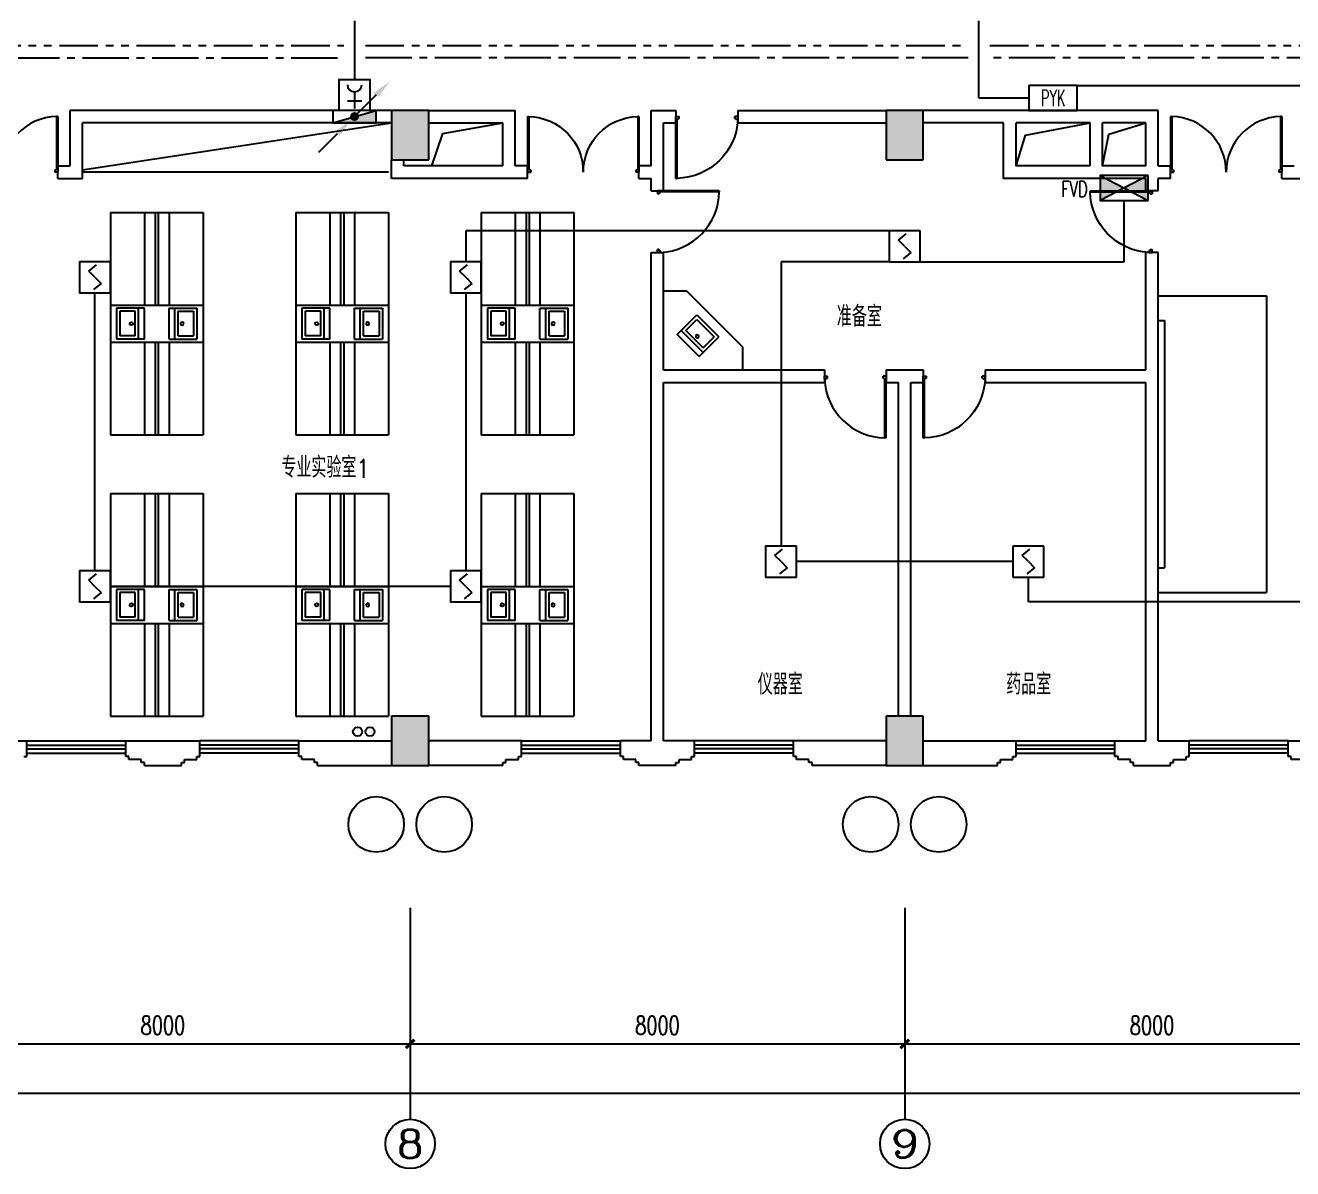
# Model space of a CAD drawing. Extents: x 190999 to 918899, y -200814 to 215286.
# Drawn here: x 341487 to 361987, y 30967 to 49461 of the extents above; entities that cross this region are included whole.
import ezdxf
from ezdxf.enums import TextEntityAlignment as Align

# ---------------------------------------------------------------- set-up
doc = ezdxf.new("R2010")
doc.units = 0
doc.header["$LTSCALE"] = 1000
doc.header["$MEASUREMENT"] = 0
doc.linetypes.add('CENTER2', pattern=[1.125, 0.75, -0.125, 0.125, -0.125])
doc.linetypes.add('PHANTOM2', pattern=[1.25, 0.625, -0.125, 0.125, -0.125, 0.125, -0.125])
doc.layers.get('Defpoints').update_dxf_attribs({"color": 1})
for name, color, linetype in [('00-EQUIP', 3, 'Continuous'), ('00-LWIRE', 4, 'Continuous'), ('00-WIRE-4', 6, 'Continuous'), ('A-墙线', 2, 'Continuous'), ('A-外包装修', 250, 'Continuous'), ('A-外窗', 145, 'Continuous'), ('A-家具', 250, 'Continuous'), ('A-门', 167, 'Continuous'), ('AXIS', 3, 'Continuous'), ('AXIS_TEXT', 7, 'Continuous'), ('COLUMN', 2, 'Continuous'), ('EQUIP_消火栓', 1, 'Continuous'), ('PUB_HATCH', 250, 'Continuous'), ('房间名称', 7, 'Continuous'), ('暖通-风-说明', 3, 'Continuous'), ('洞口线', 165, 'Continuous'), ('雨水管', 151, 'Continuous')]:
    doc.layers.add(name, color=color, linetype=linetype)
doc.styles.add('_COMPLEX', font='COMPLEX.shx', dxfattribs={"width": 0.5})
doc.styles.add('_TCH_AXIS', font='COMPLEX', dxfattribs={"bigfont": 'GBCBIG'})
doc.styles.add('_TCH_DIM', font='SIMPLEX', dxfattribs={"bigfont": 'GBCBIG'})
doc.styles.add('COMPLEX', font='COMPLEX')
doc.styles.add('DIM_FONT', font='SIMPLEX', dxfattribs={"width": 0.7, "bigfont": 'GBCBIG'})
doc.styles.add('HZ-ZGBZ', font='romanc.shx', dxfattribs={"width": 0.65})
doc.styles.get("Standard").update_dxf_attribs({"font": 'simhei.ttf'})
doc.styles.add('XXK', font='romans.shx', dxfattribs={"width": 0.75, "bigfont": 'hzf.shx'})
doc.styles.add('zz-1', font='arial.ttf', dxfattribs={"width": 0.8})
doc.linetypes.add('4INE', pattern='A,1,-0.15,["4",XXK,S=0.3,R=0,X=-0.1,Y=-0.1],-0.25', length=1.4)
doc.dimstyles.new('DIMN', dxfattribs={"dimtxt": 300, "dimasz": 100, "dimexe": 250, "dimexo": 300, "dimgap": 150, "dimtad": 1, "dimdec": 0, "dimzin": 0, "dimdsep": 46, "dimtxsty": 'DIM_FONT', "dimblk": 'ARCHTICK', "dimcen": 0.09, "dimclrt": 7, "dimazin": 2, "dimtfac": 1, "dimtdec": 0, "dimtix": 1, "dimtmove": 2, "dimatfit": 3, "dimfxl": 0, "dimtolj": 1, "dimtzin": 0, "dimarcsym": 0})

# ---------------------------------------------------------------- blocks, each defined once
blk = doc.blocks.new('m1000')
at = {"layer": 'A-墙线'}
for p, q in [((0, 0), (0, 200)), ((1000, 0), (1000, 200))]:
    blk.add_line(p, q, dxfattribs=at)
at = {"layer": 'A-门'}
for p, q in [((0, 1100), (0, 100)), ((0, 1100), (20, 1100)), ((20, 1100), (20, 150)), ((0, 150), (30, 150)), ((0, 100), (50, 100)), ((30, 150), (30, 130)), ((30, 130), (50, 130)), ((50, 130), (50, 100)), ((950, 130), (950, 100)), ((970, 130), (950, 130)), ((1000, 100), (950, 100)), ((970, 150), (970, 130)), ((1000, 150), (970, 150)), ((1000, 150), (1000, 100))]:
    blk.add_line(p, q, dxfattribs=at)
blk.add_arc((0, 100), 1000, 2.866, 88.854, dxfattribs=at)
blk = doc.blocks.new('m1800')
at = {"layer": 'A-墙线'}
for p, q in [((-900, -100), (-900, 100)), ((900, -100), (900, 100))]:
    blk.add_line(p, q, dxfattribs=at)
at = {"layer": 'A-门'}
for p, q in [((-900, 900), (-900, 0)), ((-900, 900), (-880, 900)), ((-880, 900), (-880, 50)), ((880, 900), (880, 50)), ((900, 900), (880, 900)), ((900, 900), (900, 0)), ((-900, 50), (-870, 50)), ((-900, 0), (-850, 0)), ((-870, 50), (-870, 30)), ((-870, 30), (-850, 30)), ((-850, 30), (-850, 0)), ((850, 30), (850, 0)), ((870, 30), (850, 30)), ((900, 0), (850, 0)), ((870, 50), (870, 30)), ((900, 50), (870, 50))]:
    blk.add_line(p, q, dxfattribs=at)
for centre, start, end in [((-900, 0), 0, 88.7267), ((900, 0), 91.2733, 180)]:
    blk.add_arc(centre, 900, start, end, dxfattribs=at)
blk = doc.blocks.new('$TwtSys$00000434')
for p, q in [((-0.5, 0.5), (-0.5, -0.5)), ((-0.5, -0.5), (0.5, 0.5)), ((0.5, 0.5), (-0.5, 0.5)), ((0.5, -0.5), (0.5, 0.5)), ((-0.5, -0.5), (0.5, -0.5))]:
    blk.add_line(p, q)
blk.add_solid([(0.5, -0.5), (0.5, 0.5), (-0.5, -0.5)])
blk = doc.blocks.new('_ArchTick')
at = {"const_width": 0.5}
blk.add_lwpolyline([(-0.7, -0.7), (0.7, 0.7)], dxfattribs=at)
blk = doc.blocks.new('*D1063')
at = {"layer": 'AXIS', "color": 0, "lineweight": -2}
for p, q in [((339712, 34386), (339712, 32736)), ((347712, 34386), (347712, 32736)), ((339712, 32986), (347712, 32986))]:
    blk.add_line(p, q, dxfattribs=at)
at = {"layer": 'Defpoints', "color": 0}
for p in [(339712, 34686), (347712, 34686), (347712, 32986)]:
    blk.add_point(p, dxfattribs=at)
at = {"layer": 'AXIS', "color": 0, "lineweight": -2, "xscale": 100, "yscale": 100, "zscale": 100, "rotation": 180}
blk.add_blockref('_ArchTick', (339712, 32986), dxfattribs=at)
at = {"layer": 'AXIS', "color": 0, "lineweight": -2, "xscale": 100, "yscale": 100, "zscale": 100}
blk.add_blockref('_ArchTick', (347712, 32986), dxfattribs=at)
at = {"layer": 'AXIS', "color": 7, "insert": (343712, 33286), "char_height": 300, "attachment_point": 5, "style": 'DIM_FONT'}
blk.add_mtext('\\A1;8000', dxfattribs=at)
blk = doc.blocks.new('*D1064')
at = {"layer": 'AXIS', "color": 0, "lineweight": -2}
for p, q in [((347712, 34386), (347712, 32736)), ((355712, 34386), (355712, 32736)), ((347712, 32986), (355712, 32986))]:
    blk.add_line(p, q, dxfattribs=at)
at = {"layer": 'Defpoints', "color": 0}
for p in [(347712, 34686), (355712, 34686), (355712, 32986)]:
    blk.add_point(p, dxfattribs=at)
at = {"layer": 'AXIS', "color": 0, "lineweight": -2, "xscale": 100, "yscale": 100, "zscale": 100, "rotation": 180}
blk.add_blockref('_ArchTick', (347712, 32986), dxfattribs=at)
at = {"layer": 'AXIS', "color": 0, "lineweight": -2, "xscale": 100, "yscale": 100, "zscale": 100}
blk.add_blockref('_ArchTick', (355712, 32986), dxfattribs=at)
at = {"layer": 'AXIS', "color": 7, "insert": (351712, 33286), "char_height": 300, "attachment_point": 5, "style": 'DIM_FONT'}
blk.add_mtext('\\A1;8000', dxfattribs=at)
blk = doc.blocks.new('*D1065')
at = {"layer": 'AXIS', "color": 0, "lineweight": -2}
for p, q in [((355712, 34386), (355712, 32736)), ((363712, 34386), (363712, 32736)), ((355712, 32986), (363712, 32986))]:
    blk.add_line(p, q, dxfattribs=at)
at = {"layer": 'Defpoints', "color": 0}
for p in [(355712, 34686), (363712, 34686), (363712, 32986)]:
    blk.add_point(p, dxfattribs=at)
at = {"layer": 'AXIS', "color": 0, "lineweight": -2, "xscale": 100, "yscale": 100, "zscale": 100, "rotation": 180}
blk.add_blockref('_ArchTick', (355712, 32986), dxfattribs=at)
at = {"layer": 'AXIS', "color": 0, "lineweight": -2, "xscale": 100, "yscale": 100, "zscale": 100}
blk.add_blockref('_ArchTick', (363712, 32986), dxfattribs=at)
at = {"layer": 'AXIS', "color": 7, "insert": (359712, 33286), "char_height": 300, "attachment_point": 5, "style": 'DIM_FONT'}
blk.add_mtext('\\A1;8000', dxfattribs=at)
blk = doc.blocks.new('*D1072')
at = {"layer": 'AXIS', "color": 0, "lineweight": -2}
for p, q in [((329412, 34386), (329412, 31936)), ((402712, 34386), (402712, 31936)), ((329412, 32186), (402712, 32186))]:
    blk.add_line(p, q, dxfattribs=at)
at = {"layer": 'Defpoints', "color": 0}
for p in [(329412, 34686), (402712, 34686), (402712, 32186)]:
    blk.add_point(p, dxfattribs=at)
at = {"layer": 'AXIS', "color": 0, "lineweight": -2, "xscale": 100, "yscale": 100, "zscale": 100, "rotation": 180}
blk.add_blockref('_ArchTick', (329412, 32186), dxfattribs=at)
at = {"layer": 'AXIS', "color": 0, "lineweight": -2, "xscale": 100, "yscale": 100, "zscale": 100}
blk.add_blockref('_ArchTick', (402712, 32186), dxfattribs=at)
at = {"layer": 'AXIS', "color": 7, "insert": (366062, 32486), "char_height": 300, "attachment_point": 5, "style": 'DIM_FONT'}
blk.add_mtext('\\A1;73300', dxfattribs=at)
blk = doc.blocks.new('_AXISO')
blk.add_circle((0, 0), 0.5)
at = {"layer": 'AXIS_TEXT', "style": 'COMPLEX', "width": 1.041667}
blk.add_attdef('A', text='', height=0.56, dxfattribs=at).set_placement((-0.25, -0.28), (0.25, -0.28), align=Align.FIT)
blk = doc.blocks.new('$plan$00001609')
at = {"linetype": 'Continuous'}
for p, q in [((0, -251), (0, 251)), ((0, 251), (450, 251)), ((93, -251), (93, 251)), ((450, 251), (450, -251)), ((146, -199), (146, 199)), ((146, 199), (397, 199)), ((397, 199), (397, -199)), ((146, -199), (397, -199)), ((0, -251), (450, -251))]:
    blk.add_line(p, q, dxfattribs=at)
blk.add_line((238, 2), (238, 0))
blk.add_arc((212, 0), 26, 4.716, 0, dxfattribs=at)
at = {"style": 'zz-1'}
for tag in ['YSIZE', 'XSIZE']:
    blk.add_attdef(tag, (0, 0), '', height=0.5, dxfattribs=at)
blk = doc.blocks.new('_LINKPT1')
at = {"color": 0}
blk.add_line((0, 0), (0, 0), dxfattribs=at)
blk = doc.blocks.new('3S1KCGW2')
for p, q in [((0.5, 0.5), (-0.5, 0.5)), ((-0.5, 0.5), (-0.5, -0.5)), ((0.5, -0.5), (0.5, 0.5)), ((-0.2, 0.2), (0.05, 0.4)), ((0, 0), (-0.2, 0.2)), ((0, 0), (0.2, -0.2)), ((0.2, -0.2), (-0.05, -0.4)), ((-0.5, -0.5), (0.5, -0.5))]:
    blk.add_line(p, q)
at = {"const_width": 0.04, "flags": 128}
blk.add_lwpolyline([(-0.5, -0.5), (-0.5, 0.5), (0.5, 0.5), (0.5, -0.5)], close=True, dxfattribs=at)
at = {"xscale": 0.002, "yscale": 0.002, "zscale": 0.002}
for p in [(0, 0.5), (-0.5, 0), (0.5, 0), (0, -0.5)]:
    blk.add_blockref('_LINKPT1', p, dxfattribs=at)
at = {"flags": 9}
blk.add_attdef('A', (0, 0), '', height=0.00002, dxfattribs=at)
blk = doc.blocks.new('J62IR8YJ')
for p, q in [((-0.5, 1), (0.5, 1)), ((-0.5, 0), (-0.5, 1)), ((0.5, 1), (0.5, 0)), ((0, 0.598), (0, 0.06)), ((0.5, 0), (-0.5, 0)), ((-0.231, 0.312), (0.231, 0.312))]:
    blk.add_line(p, q)
at = {"const_width": 0.04, "flags": 128}
blk.add_lwpolyline([(-0.5, 0), (-0.5, 1), (0.5, 1), (0.5, 0)], close=True, dxfattribs=at)
blk.add_arc((0, 0.829), 0.231, 180, 0)
at = {"xscale": 0.002, "yscale": 0.00200000000000955, "zscale": 0.002}
for p in [(0, 1), (-0.5, 0.5), (0.5, 0.5), (0, 0)]:
    blk.add_blockref('_LINKPT1', p, dxfattribs=at)
at = {"flags": 9}
blk.add_attdef('A', (0, 0), '', height=0.00002, dxfattribs=at)
blk = doc.blocks.new('6H2KALM6')
for p, q in [((-0.78, 0.4), (0.78, -0.4)), ((0.78, 0.4), (-0.78, -0.4)), ((0.78, 0.4), (-0.78, 0.4)), ((-0.78, 0.4), (-0.78, -0.4)), ((0.78, -0.4), (0.78, 0.4)), ((-0.78, -0.4), (0.78, -0.4))]:
    blk.add_line(p, q)
at = {"const_width": 0.04}
blk.add_lwpolyline([(-0.78, 0.4), (-0.78, -0.4), (0.78, -0.4), (0.78, 0.4)], close=True, dxfattribs=at)
for points in [[(-0.78, 0.4), (0, 0), (-0.78, -0.4)], [(0.78, 0.4), (0, 0), (0.78, -0.4)]]:
    blk.add_solid(points)
at = {"xscale": 0.002, "yscale": 0.002, "zscale": 0.002}
for p in [(-0.78, 0), (0, 0.4), (0.78, 0), (0, -0.4)]:
    blk.add_blockref('_LINKPT1', p, dxfattribs=at)
at = {"flags": 9}
blk.add_attdef('A', (0, 0), '', height=0.00002, dxfattribs=at)
blk = doc.blocks.new('6A2DRK5Q')
for p, q in [((0.78, 0.4), (-0.78, 0.4)), ((-0.78, 0.4), (-0.78, -0.4)), ((0.78, -0.4), (0.78, 0.4)), ((-0.78, -0.4), (0.78, -0.4))]:
    blk.add_line(p, q)
at = {"xscale": 0.002, "yscale": 0.002, "zscale": 0.002}
for p in [(-0.78, 0), (0, 0.4), (0.78, 0), (0, -0.4)]:
    blk.add_blockref('_LINKPT1', p, dxfattribs=at)
at = {"style": '_COMPLEX', "width": 0.6, "flags": 8}
blk.add_attdef('$TEXT$', text='', height=0.52, dxfattribs=at).set_placement((0, 0), align=Align.MIDDLE_CENTER)
at = {"flags": 9}
blk.add_attdef('A', (0, 0), '', height=0.00002, dxfattribs=at)
blk = doc.blocks.new('_WRLD1L')
for p, q in [((0.7, 0.7), (0, 0)), ((0.104, 0.104), (0.104, 0.104)), ((-0.104, -0.104), (-0.104, -0.104))]:
    blk.add_line(p, q)
at = {"const_width": 0.142}
blk.add_lwpolyline([(-0.071, 0, 1), (0.071, 0, 1)], format="xyb", close=True, dxfattribs=at)
blk.add_solid([(0.63, 0.77), (0.77, 0.63), (1.15, 1.15)])
at = {"width": 0.8, "flags": 9}
blk.add_attdef('A', (0, 0), '', height=0.00002, dxfattribs=at)
blk = doc.blocks.new('_WRLD10L')
for p, q in [((1.15, 1.15), (0.55, 0.55)), ((0.104, 0.104), (0.104, 0.104)), ((-0.104, -0.104), (-0.104, -0.104))]:
    blk.add_line(p, q)
at = {"const_width": 0.142}
blk.add_lwpolyline([(-0.071, 0, 1), (0.071, 0, 1)], format="xyb", close=True, dxfattribs=at)
blk.add_solid([(0.62, 0.48), (0.48, 0.62), (0.1, 0.1)])
at = {"width": 0.8, "flags": 9}
blk.add_attdef('A', (0, 0), '', height=0.00002, dxfattribs=at)

msp = doc.modelspace()

# ---------------------------------------------------------------- hatches: boundary and pattern name
at = {"layer": 'PUB_HATCH'}
for points in [[(348011.6, 47286.5), (348011.6, 48086.5), (347411.6, 48086.5), (347411.6, 47286.5)], [(356011.6, 47286.5), (356011.6, 48086.5), (355411.6, 48086.5), (355411.6, 47286.5)], [(348011.6, 37486.5), (348011.6, 38286.5), (347411.6, 38286.5), (347411.6, 37486.5)], [(356011.6, 37486.5), (356011.6, 38286.5), (355411.6, 38286.5), (355411.6, 37486.5)]]:
    msp.add_hatch(color=256, dxfattribs=at).paths.add_polyline_path(points)

# ---------------------------------------------------------------- linework, layer by layer
at = {"layer": '00-WIRE-4'}
for p, q in [((346811.6, 49536.5), (346811.6, 48586.5)), ((356911.6, 48286.5), (356911.6, 49536.5)), ((356911.6, 48286.5), (357721.6, 48286.5)), ((359261.6, 45636.5), (359261.6, 46630.6)), ((355461.6, 46136.5), (348611.6, 46136.5)), ((348611.6, 46136.5), (348611.6, 45636.5)), ((353711.6, 45636.5), (353711.6, 41036.5)), ((355461.6, 45636.5), (353711.6, 45636.5)), ((355961.6, 45636.5), (359261.6, 45636.5)), ((342611.6, 40636.5), (342611.6, 45136.5)), ((348611.6, 45136.5), (348611.6, 40636.5)), ((357461.6, 40786.5), (353961.6, 40786.5)), ((348361.6, 40386.5), (342861.6, 40386.5)), ((357711.6, 40136.5), (357711.6, 40536.5)), ((362510.4, 40136.5), (357711.6, 40136.5))]:
    msp.add_line(p, q, dxfattribs=at)
at = {"layer": '00-WIRE-4', "linetype": 'PHANTOM2'}
for p, q in [((334536.6, 49136.5), (346636.6, 49136.5)), ((346986.6, 49136.5), (356736.6, 49136.5)), ((357086.6, 49136.5), (368270, 49136.5))]:
    msp.add_line(p, q, dxfattribs=at)
at = {"layer": '00-WIRE-4', "linetype": 'CENTER2'}
for p, q in [((334536.6, 48936.5), (346636.6, 48936.5)), ((356736.6, 48936.5), (346986.6, 48936.5)), ((368270, 48936.5), (357086.6, 48936.5))]:
    msp.add_line(p, q, dxfattribs=at)
at = {"layer": '00-WIRE-4', "linetype": '4INE'}
msp.add_line((358501.6, 48486.5), (368270, 48486.5), dxfattribs=at)
at = {"layer": 'A-墙线'}
for p, q in [((347411.6, 48086.5), (342211.6, 48086.5)), ((342211.6, 47186.5), (342211.6, 48086.5)), ((348011.6, 48086.5), (349411.6, 48086.5)), ((349411.6, 47186.5), (349411.6, 48086.5)), ((351611.6, 47186.5), (351611.6, 48086.5)), ((351611.6, 48086.5), (352011.6, 48086.5)), ((353011.6, 48086.5), (355411.6, 48086.5)), ((359811.6, 48086.5), (356011.6, 48086.5)), ((359811.6, 47186.5), (359811.6, 48086.5)), ((347411.6, 47886.5), (342411.6, 47886.5)), ((342411.6, 46986.5), (342411.6, 47886.5)), ((348011.6, 47886.5), (349211.6, 47886.5)), ((349211.6, 47186.5), (349211.6, 47886.5)), ((351811.6, 46786.5), (351811.6, 47886.5)), ((351811.6, 47886.5), (352011.6, 47886.5)), ((353011.6, 47886.5), (355411.6, 47886.5)), ((357311.6, 47886.5), (356011.6, 47886.5)), ((358713, 47886.5), (357511.6, 47886.5)), ((359611.6, 47886.5), (358911.6, 47886.5)), ((359611.6, 47186.5), (359611.6, 47886.5)), ((342011.6, 47186.5), (342211.6, 47186.5)), ((347411.6, 46986.5), (347411.6, 47286.5)), ((347611.6, 47186.5), (347611.6, 47286.5)), ((349211.6, 47186.5), (347611.6, 47186.5)), ((349611.6, 47186.5), (349411.6, 47186.5)), ((351611.6, 47186.5), (351411.6, 47186.5)), ((359811.6, 47186.5), (360011.6, 47186.5)), ((361811.6, 47186.5), (362011.6, 47186.5)), ((342011.6, 46986.5), (342411.6, 46986.5)), ((349611.6, 46986.5), (347411.6, 46986.5)), ((351411.6, 46986.5), (351611.6, 46986.5)), ((351611.6, 46786.5), (351611.6, 46986.5)), ((359611.6, 46786.5), (359611.6, 46986.5)), ((359811.6, 46786.5), (359811.6, 46986.5)), ((360011.6, 46986.5), (359811.6, 46986.5)), ((361811.6, 46986.5), (364011.6, 46986.5)), ((351611.6, 37886.5), (351611.6, 45786.5)), ((351811.6, 43886.5), (351811.6, 45786.5)), ((359611.6, 43886.5), (359611.6, 45786.5)), ((359811.6, 37886.5), (359811.6, 45786.5)), ((351811.6, 43886.5), (354411.6, 43886.5)), ((355411.6, 43886.5), (356011.6, 43886.5)), ((357011.6, 43886.5), (359611.6, 43886.5)), ((351811.6, 37886.5), (351811.6, 43686.5)), ((351811.6, 43686.5), (354411.6, 43686.5)), ((355411.6, 43686.5), (355611.6, 43686.5)), ((355611.6, 38286.5), (355611.6, 43686.5)), ((355811.6, 43686.5), (356011.6, 43686.5)), ((355811.6, 38286.5), (355811.6, 43686.5)), ((357011.6, 43686.5), (359611.6, 43686.5)), ((359611.6, 37886.5), (359611.6, 43686.5)), ((340011.6, 37886.5), (341511.6, 37886.5)), ((341511.6, 37636.5), (341511.6, 37886.5)), ((343111.6, 37886.5), (344311.6, 37886.5)), ((343111.6, 37636.5), (343111.6, 37886.5)), ((344311.6, 37636.5), (344311.6, 37886.5)), ((345911.6, 37886.5), (347411.6, 37886.5)), ((345911.6, 37636.5), (345911.6, 37886.5)), ((349511.6, 37886.5), (348011.6, 37886.5)), ((349511.6, 37636.5), (349511.6, 37886.5)), ((351611.6, 37886.5), (351111.6, 37886.5)), ((351111.6, 37636.5), (351111.6, 37886.5)), ((352311.6, 37886.5), (351811.6, 37886.5)), ((352311.6, 37636.5), (352311.6, 37886.5)), ((355411.6, 37886.5), (353911.6, 37886.5)), ((353911.6, 37636.5), (353911.6, 37886.5)), ((356011.6, 37886.5), (357511.6, 37886.5)), ((357511.6, 37636.5), (357511.6, 37886.5)), ((359111.6, 37886.5), (359611.6, 37886.5)), ((359111.6, 37636.5), (359111.6, 37886.5)), ((359811.6, 37886.5), (360311.6, 37886.5)), ((360311.6, 37636.5), (360311.6, 37886.5)), ((361911.6, 37886.5), (363411.6, 37886.5)), ((361911.6, 37636.5), (361911.6, 37886.5)), ((341461.6, 37636.5), (341511.6, 37636.5)), ((343161.6, 37636.5), (343111.6, 37636.5)), ((343161.6, 37586.5), (343161.6, 37636.5)), ((343361.6, 37586.5), (343161.6, 37586.5)), ((343361.6, 37536.5), (343361.6, 37586.5)), ((343411.6, 37536.5), (343361.6, 37536.5)), ((343411.6, 37486.5), (343411.6, 37536.5)), ((344011.6, 37486.5), (344011.6, 37536.5)), ((344011.6, 37536.5), (344061.6, 37536.5)), ((344061.6, 37536.5), (344061.6, 37586.5)), ((344061.6, 37586.5), (344261.6, 37586.5)), ((344261.6, 37636.5), (344311.6, 37636.5)), ((344261.6, 37586.5), (344261.6, 37636.5)), ((345961.6, 37636.5), (345911.6, 37636.5)), ((345961.6, 37586.5), (345961.6, 37636.5)), ((346161.6, 37586.5), (345961.6, 37586.5)), ((346161.6, 37536.5), (346161.6, 37586.5)), ((346211.6, 37536.5), (346161.6, 37536.5)), ((346211.6, 37486.5), (346211.6, 37536.5)), ((349211.6, 37486.5), (349211.6, 37536.5)), ((349211.6, 37536.5), (349261.6, 37536.5)), ((349261.6, 37536.5), (349261.6, 37586.5)), ((349261.6, 37586.5), (349461.6, 37586.5)), ((349461.6, 37636.5), (349511.6, 37636.5)), ((349461.6, 37586.5), (349461.6, 37636.5)), ((351161.6, 37636.5), (351111.6, 37636.5)), ((351161.6, 37586.5), (351161.6, 37636.5)), ((351361.6, 37586.5), (351161.6, 37586.5)), ((351361.6, 37536.5), (351361.6, 37586.5)), ((351411.6, 37536.5), (351361.6, 37536.5)), ((351411.6, 37486.5), (351411.6, 37536.5)), ((352011.6, 37486.5), (352011.6, 37536.5)), ((352011.6, 37536.5), (352061.6, 37536.5)), ((352061.6, 37536.5), (352061.6, 37586.5)), ((352061.6, 37586.5), (352261.6, 37586.5)), ((352261.6, 37636.5), (352311.6, 37636.5)), ((352261.6, 37586.5), (352261.6, 37636.5)), ((353961.6, 37636.5), (353911.6, 37636.5)), ((353961.6, 37586.5), (353961.6, 37636.5)), ((354161.6, 37586.5), (353961.6, 37586.5)), ((354161.6, 37536.5), (354161.6, 37586.5)), ((354211.6, 37536.5), (354161.6, 37536.5)), ((354211.6, 37486.5), (354211.6, 37536.5)), ((357211.6, 37486.5), (357211.6, 37536.5)), ((357211.6, 37536.5), (357261.6, 37536.5)), ((357261.6, 37536.5), (357261.6, 37586.5)), ((357261.6, 37586.5), (357461.6, 37586.5)), ((357461.6, 37636.5), (357511.6, 37636.5)), ((357461.6, 37586.5), (357461.6, 37636.5)), ((359161.6, 37636.5), (359111.6, 37636.5)), ((359161.6, 37586.5), (359161.6, 37636.5)), ((359361.6, 37586.5), (359161.6, 37586.5)), ((359361.6, 37536.5), (359361.6, 37586.5)), ((359411.6, 37536.5), (359361.6, 37536.5)), ((359411.6, 37486.5), (359411.6, 37536.5)), ((360011.6, 37486.5), (360011.6, 37536.5)), ((360011.6, 37536.5), (360061.6, 37536.5)), ((360061.6, 37536.5), (360061.6, 37586.5)), ((360061.6, 37586.5), (360261.6, 37586.5)), ((360261.6, 37636.5), (360311.6, 37636.5)), ((360261.6, 37586.5), (360261.6, 37636.5)), ((361961.6, 37636.5), (361911.6, 37636.5)), ((361961.6, 37586.5), (361961.6, 37636.5)), ((362161.6, 37586.5), (361961.6, 37586.5)), ((343411.6, 37486.5), (344011.6, 37486.5)), ((346211.6, 37486.5), (347411.6, 37486.5)), ((349211.6, 37486.5), (348011.6, 37486.5)), ((352011.6, 37486.5), (351411.6, 37486.5)), ((355411.6, 37486.5), (354211.6, 37486.5)), ((356011.6, 37486.5), (357211.6, 37486.5)), ((359411.6, 37486.5), (360011.6, 37486.5))]:
    msp.add_line(p, q, dxfattribs=at)
for points in [[(359611.6, 46986.5), (357311.6, 46986.5), (357311.6, 47886.5)], [(358711.6, 47186.5), (357511.6, 47186.5), (357511.6, 47886.5)], [(358711.6, 47186.5), (358711.6, 47886.5)], [(359611.6, 47186.5), (358911.6, 47186.5), (358911.6, 47886.5)]]:
    msp.add_lwpolyline(points, dxfattribs=at)
at = {"layer": 'A-外包装修'}
for centre in [(347161.6, 36536.5), (348261.6, 36536.5), (355161.6, 36536.5), (356261.6, 36536.5)]:
    msp.add_circle(centre, 450, dxfattribs=at)
at = {"layer": 'A-外窗'}
for p, q in [((341511.6, 37886.5), (343111.6, 37886.5)), ((341511.6, 37816.5), (343111.6, 37816.5)), ((341511.6, 37756.5), (343111.6, 37756.5)), ((345911.6, 37886.5), (344311.6, 37886.5)), ((345911.6, 37816.5), (344311.6, 37816.5)), ((345911.6, 37756.5), (344311.6, 37756.5)), ((349511.6, 37886.5), (351111.6, 37886.5)), ((349511.6, 37816.5), (351111.6, 37816.5)), ((349511.6, 37756.5), (351111.6, 37756.5)), ((353911.6, 37886.5), (352311.6, 37886.5)), ((353911.6, 37816.5), (352311.6, 37816.5)), ((353911.6, 37756.5), (352311.6, 37756.5)), ((357511.6, 37886.5), (359111.6, 37886.5)), ((357511.6, 37816.5), (359111.6, 37816.5)), ((357511.6, 37756.5), (359111.6, 37756.5)), ((361911.6, 37886.5), (360311.6, 37886.5)), ((361911.6, 37816.5), (360311.6, 37816.5)), ((361911.6, 37756.5), (360311.6, 37756.5)), ((341511.6, 37686.5), (343111.6, 37686.5)), ((345911.6, 37686.5), (344311.6, 37686.5)), ((349511.6, 37686.5), (351111.6, 37686.5)), ((353911.6, 37686.5), (352311.6, 37686.5)), ((357511.6, 37686.5), (359111.6, 37686.5)), ((361911.6, 37686.5), (360311.6, 37686.5))]:
    msp.add_line(p, q, dxfattribs=at)
at = {"layer": 'A-家具'}
for p, q in [((342411.6, 47124.6), (347411.6, 47886.5)), ((347361.6, 47086.5), (342411.6, 47086.5)), ((342861.6, 46436.5), (342861.6, 42836.5)), ((342861.6, 46436.5), (344361.6, 46436.5)), ((343411.6, 46436.5), (343411.6, 44936.5)), ((343586.6, 46436.5), (343586.6, 44936.5)), ((343636.6, 46436.5), (343636.6, 44936.5)), ((343811.6, 46436.5), (343811.6, 44936.5)), ((344361.6, 46436.5), (344361.6, 42836.5)), ((345861.6, 46436.5), (345861.6, 42836.5)), ((345861.6, 46436.5), (347361.6, 46436.5)), ((346411.6, 46436.5), (346411.6, 44936.5)), ((346586.6, 46436.5), (346586.6, 44936.5)), ((346636.6, 46436.5), (346636.6, 44936.5)), ((346811.6, 46436.5), (346811.6, 44936.5)), ((347361.6, 46436.5), (347361.6, 42836.5)), ((348861.6, 46436.5), (348861.6, 42836.5)), ((348861.6, 46436.5), (350361.6, 46436.5)), ((349411.6, 46436.5), (349411.6, 44936.5)), ((349586.6, 46436.5), (349586.6, 44936.5)), ((349636.6, 46436.5), (349636.6, 44936.5)), ((349811.6, 46436.5), (349811.6, 44936.5)), ((350361.6, 46436.5), (350361.6, 42836.5)), ((352186.6, 45161.5), (351811.6, 45161.5)), ((353086.6, 44261.5), (352186.6, 45161.5)), ((342861.6, 44936.5), (344361.6, 44936.5)), ((345861.6, 44936.5), (347361.6, 44936.5)), ((348861.6, 44936.5), (350361.6, 44936.5)), ((359811.6, 45086.5), (361561.6, 45086.5)), ((361561.6, 45086.5), (361561.6, 40286.5)), ((359811.6, 44686.5), (359911.6, 44686.5)), ((359911.6, 44686.5), (359911.6, 40686.5)), ((342861.6, 44336.5), (344361.6, 44336.5)), ((343411.6, 44336.5), (343411.6, 42836.5)), ((343586.6, 44336.5), (343586.6, 42836.5)), ((343636.6, 44336.5), (343636.6, 42836.5)), ((343811.6, 44336.5), (343811.6, 42836.5)), ((345861.6, 44336.5), (347361.6, 44336.5)), ((346411.6, 44336.5), (346411.6, 42836.5)), ((346586.6, 44336.5), (346586.6, 42836.5)), ((346636.6, 44336.5), (346636.6, 42836.5)), ((346811.6, 44336.5), (346811.6, 42836.5)), ((348861.6, 44336.5), (350361.6, 44336.5)), ((349411.6, 44336.5), (349411.6, 42836.5)), ((349586.6, 44336.5), (349586.6, 42836.5)), ((349636.6, 44336.5), (349636.6, 42836.5)), ((349811.6, 44336.5), (349811.6, 42836.5)), ((353086.6, 44261.5), (353086.6, 43886.5)), ((342861.6, 42836.5), (344361.6, 42836.5)), ((345861.6, 42836.5), (347361.6, 42836.5)), ((348861.6, 42836.5), (350361.6, 42836.5)), ((342861.6, 41886.5), (342861.6, 38286.5)), ((342861.6, 41886.5), (344361.6, 41886.5)), ((343411.6, 41886.5), (343411.6, 40386.5)), ((343586.6, 41886.5), (343586.6, 40386.5)), ((343636.6, 41886.5), (343636.6, 40386.5)), ((343811.6, 41886.5), (343811.6, 40386.5)), ((344361.6, 41886.5), (344361.6, 38286.5)), ((345861.6, 41886.5), (345861.6, 38286.5)), ((345861.6, 41886.5), (347361.6, 41886.5)), ((346411.6, 41886.5), (346411.6, 40386.5)), ((346586.6, 41886.5), (346586.6, 40386.5)), ((346636.6, 41886.5), (346636.6, 40386.5)), ((346811.6, 41886.5), (346811.6, 40386.5)), ((347361.6, 41886.5), (347361.6, 38286.5)), ((348861.6, 41886.5), (348861.6, 38286.5)), ((348861.6, 41886.5), (350361.6, 41886.5)), ((349411.6, 41886.5), (349411.6, 40386.5)), ((349586.6, 41886.5), (349586.6, 40386.5)), ((349636.6, 41886.5), (349636.6, 40386.5)), ((349811.6, 41886.5), (349811.6, 40386.5)), ((350361.6, 41886.5), (350361.6, 38286.5)), ((359811.6, 40686.5), (359911.6, 40686.5)), ((342861.6, 40386.5), (344361.6, 40386.5)), ((345861.6, 40386.5), (347361.6, 40386.5)), ((348861.6, 40386.5), (350361.6, 40386.5)), ((359811.6, 40286.5), (361561.6, 40286.5)), ((342861.6, 39786.5), (344361.6, 39786.5)), ((343411.6, 39786.5), (343411.6, 38286.5)), ((343586.6, 39786.5), (343586.6, 38286.5)), ((343636.6, 39786.5), (343636.6, 38286.5)), ((343811.6, 39786.5), (343811.6, 38286.5)), ((345861.6, 39786.5), (347361.6, 39786.5)), ((346411.6, 39786.5), (346411.6, 38286.5)), ((346586.6, 39786.5), (346586.6, 38286.5)), ((346636.6, 39786.5), (346636.6, 38286.5)), ((346811.6, 39786.5), (346811.6, 38286.5)), ((348861.6, 39786.5), (350361.6, 39786.5)), ((349411.6, 39786.5), (349411.6, 38286.5)), ((349586.6, 39786.5), (349586.6, 38286.5)), ((349636.6, 39786.5), (349636.6, 38286.5)), ((349811.6, 39786.5), (349811.6, 38286.5)), ((342861.6, 38286.5), (344361.6, 38286.5)), ((345861.6, 38286.5), (347361.6, 38286.5)), ((348861.6, 38286.5), (350361.6, 38286.5))]:
    msp.add_line(p, q, dxfattribs=at)
at = {"layer": 'AXIS'}
for p, q in [((347711.6, 35186.5), (347711.6, 31767.4)), ((355711.6, 35186.5), (355711.6, 31767.4))]:
    msp.add_line(p, q, dxfattribs=at)
at = {"layer": 'COLUMN'}
for p, q in [((348011.6, 48086.5), (347411.6, 48086.5)), ((347411.6, 48086.5), (347411.6, 47286.5)), ((348011.6, 47286.5), (348011.6, 48086.5)), ((356011.6, 48086.5), (355411.6, 48086.5)), ((355411.6, 48086.5), (355411.6, 47286.5)), ((356011.6, 47286.5), (356011.6, 48086.5)), ((347411.6, 47286.5), (348011.6, 47286.5)), ((355411.6, 47286.5), (356011.6, 47286.5)), ((348011.6, 38286.5), (347411.6, 38286.5)), ((347411.6, 38286.5), (347411.6, 37486.5)), ((348011.6, 37486.5), (348011.6, 38286.5)), ((356011.6, 38286.5), (355411.6, 38286.5)), ((355411.6, 38286.5), (355411.6, 37486.5)), ((356011.6, 37486.5), (356011.6, 38286.5)), ((347411.6, 37486.5), (348011.6, 37486.5)), ((355411.6, 37486.5), (356011.6, 37486.5))]:
    msp.add_line(p, q, dxfattribs=at)
at = {"layer": '洞口线', "ltscale": 2}
for points in [[(348061.6, 47186.5), (348239.5, 47712.9), (349211.6, 47886.5)], [(357511.6, 47186.5), (357665.7, 47684.8), (358713, 47886.5)], [(358911.6, 47186.5), (359014.4, 47699.3), (359611.6, 47886.5)]]:
    msp.add_lwpolyline(points, dxfattribs=at)
at = {"layer": '雨水管'}
for centre in [(346861.6, 38036.5), (347061.6, 38036.5)]:
    msp.add_circle(centre, 75, dxfattribs=at)

# ---------------------------------------------------------------- block references
at = {"layer": '00-EQUIP', "xscale": 500, "yscale": 500, "zscale": 500}
for name, p in [('J62IR8YJ', (346811.6, 48086.5)), ('6H2KALM6', (359261.6, 46830.6)), ('3S1KCGW2', (355711.6, 45886.5)), ('3S1KCGW2', (342611.6, 45386.5)), ('3S1KCGW2', (348611.6, 45386.5)), ('3S1KCGW2', (353711.6, 40786.5)), ('3S1KCGW2', (357711.6, 40786.5)), ('3S1KCGW2', (342611.6, 40386.5)), ('3S1KCGW2', (348611.6, 40386.5))]:
    msp.add_blockref(name, p, dxfattribs=at)
msp.add_blockref('6A2DRK5Q', (358111.6, 48286.5), dxfattribs=at).add_auto_attribs({'$TEXT$': 'PYK'})
at = {"layer": '00-LWIRE', "xscale": 500, "yscale": 500, "zscale": 500}
msp.add_blockref('_WRLD1L', (346811.6, 47986.5), dxfattribs=at)
at = {"layer": '00-LWIRE', "xscale": 500, "yscale": 500, "zscale": 500, "rotation": 180}
msp.add_blockref('_WRLD10L', (346811.6, 47986.5), dxfattribs=at)
at = {"layer": 'A-家具', "yscale": -1, "rotation": 180}
for p in [(343411.6, 44636.5), (346411.6, 44636.5), (349411.6, 44636.5), (343411.6, 40086.5), (346411.6, 40086.5), (349411.6, 40086.5)]:
    msp.add_blockref('$plan$00001609', p, dxfattribs=at)
at = {"layer": 'A-家具'}
for p in [(343811.6, 44636.5), (346811.6, 44636.5), (349811.6, 44636.5), (343811.6, 40086.5), (346811.6, 40086.5), (349811.6, 40086.5)]:
    msp.add_blockref('$plan$00001609', p, dxfattribs=at)
at = {"layer": 'A-家具', "rotation": 45.00000000000001}
msp.add_blockref('$plan$00001609', (352206.3, 44281.2), dxfattribs=at)
at = {"layer": 'A-门'}
for p in [(341111.6, 47086.5), (360911.6, 47086.5)]:
    msp.add_blockref('m1800', p, dxfattribs=at)
at = {"layer": 'A-门', "xscale": -1}
msp.add_blockref('m1800', (350511.6, 47086.5), dxfattribs=at)
for p, rotation in [((352011.6, 48086.5), 180), ((359811.6, 46786.5), 90), ((356011.6, 43886.5), 180)]:
    msp.add_blockref('m1000', p, dxfattribs=dict(at, rotation=rotation))
at = {"layer": 'A-门'}
for p, rotation in [((351611.6, 46786.5), 270), ((355411.6, 43886.5), 180)]:
    msp.add_blockref('m1000', p, dxfattribs=dict(at, rotation=rotation))
at = {"layer": 'AXIS'}
ref = msp.add_blockref('_AXISO', (347711.6, 31367.4), dxfattribs=dict(at, xscale=800, yscale=800, zscale=800))
ref.add_attrib('A', '8', dxfattribs={"layer": 'AXIS_TEXT', "height": 452.5, "style": '_TCH_AXIS', "width": 1.5}).set_placement((347485.4, 31141.1), (347937.9, 31141.1), align=Align.FIT)
ref = msp.add_blockref('_AXISO', (355711.6, 31367.4), dxfattribs=dict(at, xscale=800, yscale=800, zscale=800))
ref.add_attrib('A', '9', dxfattribs={"layer": 'AXIS_TEXT', "height": 452.5, "style": '_TCH_AXIS', "width": 1.5}).set_placement((355485.4, 31141.1), (355937.9, 31141.1), align=Align.FIT)
at = {"layer": 'EQUIP_消火栓', "xscale": 700, "yscale": 200, "zscale": 700}
msp.add_blockref('$TwtSys$00000434', (346811.6, 47986.5), dxfattribs=at)

# ---------------------------------------------------------------- texts
at = {"layer": '房间名称', "style": '_TCH_DIM'}
for s, p in [('准备室', (354612.6, 44585.3)), ('专业实验室', (345627.5, 42143.2)), ('仪器室', (353334, 38635.5)), ('药品室', (357352.5, 38635.5))]:
    msp.add_text(s, height=337.59, dxfattribs=at).set_placement(p)
at = {"layer": '房间名称', "style": '_TCH_DIM', "width": 0.705882}
msp.add_text('1', height=297.5, dxfattribs=at).set_placement((346856.2, 42143.2))
at = {"layer": '暖通-风-说明', "style": 'HZ-ZGBZ', "width": 0.7}
msp.add_text('FVD', height=250, dxfattribs=at).set_placement((358245.1, 46688.4))

# ---------------------------------------------------------------- dimensions: what is measured, and where the dimension line sits
at = {"layer": 'AXIS'}
for p1, p2, distance, picture, middle in [((329411.6, 34686.5), (402711.6, 34686.5), -2500, '*D1072', (366061.6, 32486.5)), ((339711.6, 34686.5), (347711.6, 34686.5), -1700, '*D1063', (343711.6, 33286.5)), ((347711.6, 34686.5), (355711.6, 34686.5), -1700, '*D1064', (351711.6, 33286.5)), ((355711.6, 34686.5), (363711.6, 34686.5), -1700, '*D1065', (359711.6, 33286.5))]:
    dim = msp.add_aligned_dim(p1=p1, p2=p2, distance=distance, dimstyle='DIMN', dxfattribs=at)
    dim.commit()
    dim.dimension.update_dxf_attribs({"geometry": picture, "text_midpoint": middle})

doc.saveas('drawing.dxf')
